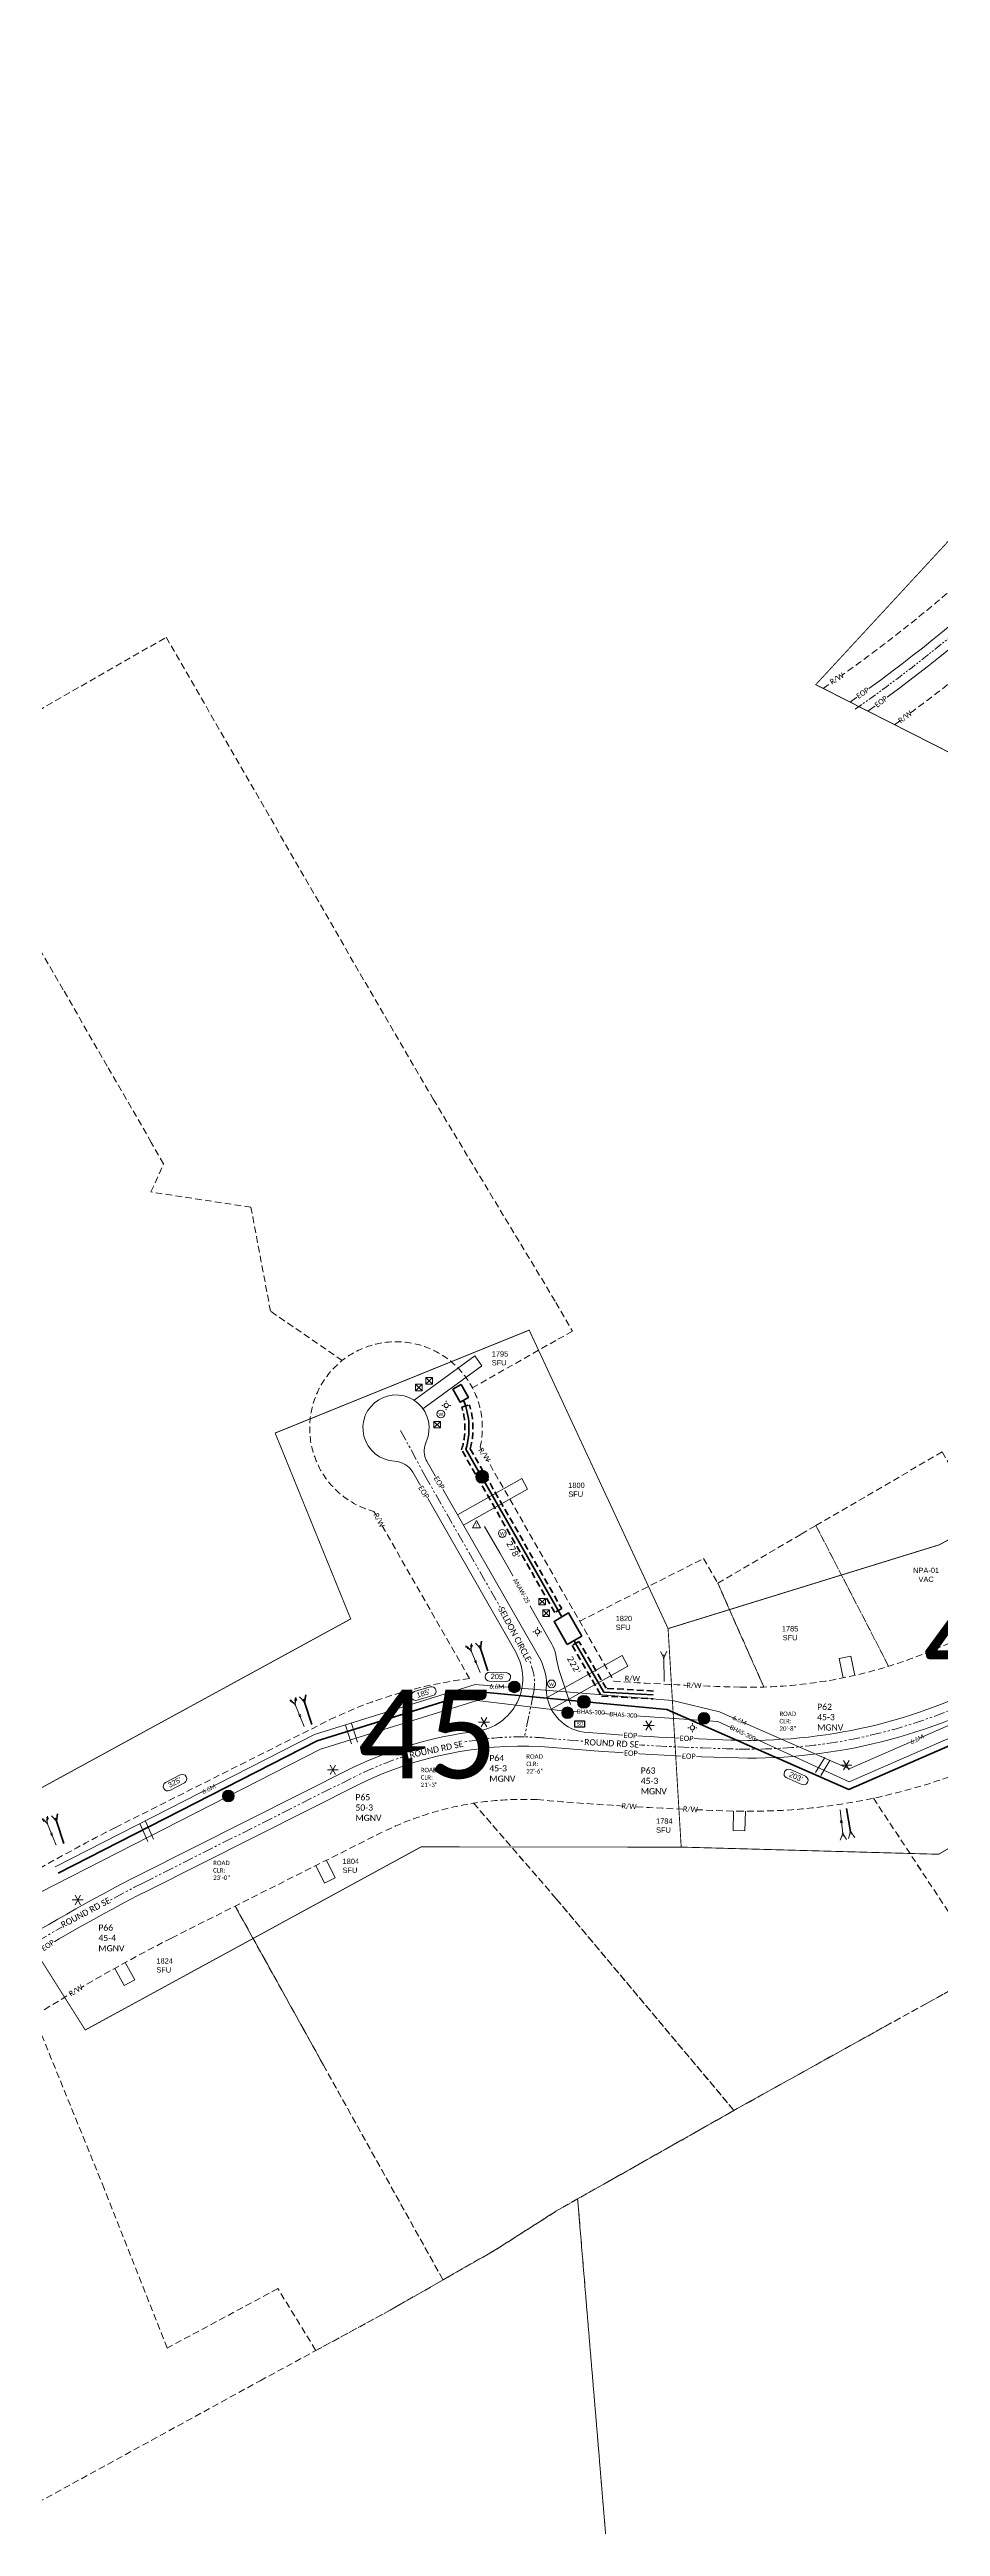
# Model space of a CAD drawing. Header units: inches. Extents: x 0 to 2372193, y 0 to 1426201.
# Drawn here: x 2364428 to 2365434, y 1421993 to 1424790 of the extents above; entities that cross this region are included whole.
import ezdxf
from ezdxf import colors
from ezdxf.entities.mleader import LeaderData, LeaderLine
from ezdxf.enums import TextEntityAlignment as Align
from ezdxf.lldxf.tags import DXFTag
from ezdxf.math import Vec2, Vec3

# ---------------------------------------------------------------- set-up
doc = ezdxf.new("R2010")
doc.units = ezdxf.units.IN
doc.header["$MEASUREMENT"] = 0
doc.linetypes.add('DASHED', pattern=[0.75, 0.5, -0.25])
doc.linetypes.add('PHANTOM2', pattern=[1.25, 0.625, -0.125, 0.125, -0.125, 0.125, -0.125])
for name, color, linetype in [('845CHH', 7, 'Continuous'), ('8645CHH', 7, 'Continuous'), ('ADDRESS', 6, 'Continuous'), ('AERIAL CABLE EX', 5, 'Continuous'), ('CableCallout', 7, 'Continuous'), ('Center Line', 1, 'PHANTOM2'), ('EOP', 6, 'Continuous'), ('EX PED', 5, 'Continuous'), ('ga_clayton', 7, 'Continuous'), ('Grouping_Boundary', 2, 'Continuous'), ('HYDRANT', 7, 'Continuous'), ('INNER DUCT', 7, 'Continuous'), ('INNERDUCT BUBBLE NUMBERS', 7, 'Continuous'), ('LINE LABELS', 7, 'Continuous'), ('Parcels', 7, 'Continuous'), ('Pedestal', 7, 'Continuous'), ('POLE INFO', 7, 'Continuous'), ('REELS BUBBLES', 87, 'Continuous'), ('Right_of_Way', 7, 'Continuous'), ('SPAN LENGTHS', 7, 'Continuous'), ('Storm_Drain_Inlet', 7, 'Continuous'), ('StormDrain', 20, 'Continuous'), ('STREET NAMES', 250, 'Continuous'), ('Water_Meter', 7, 'Continuous')]:
    doc.layers.add(name, color=color, linetype=linetype)
for name, color, linetype, lineweight in [('AnchorGuyProposed', 1, 'Continuous', 50), ('AnchorGuyRemove', 7, 'Continuous', 0), ('BURIED CABLE EX', 32, 'BUR', 30), ('CenterLine', 161, 'Continuous', 0), ('DRIVEWAYS', 250, 'Continuous', 20), ('FireHydrant', 150, 'Continuous', 0), ('INNERDUCT', 4, 'Continuous', 53), ('Level 19', 7, 'DASHED', 0), ('OVERLASH', 255, 'Continuous', 0), ('Poles', 7, 'Continuous', 0), ('PROP CABLE', 1, 'Continuous', 50), ('PROPOSED_AERIAL', 1, 'Continuous', 60), ('ROAD CLEARENCE TEXT', 7, 'Continuous', 0), ('Transformer', 92, 'Continuous', 0), ('WaterMeter', 252, 'Continuous', 0)]:
    doc.layers.add(name, color=color, linetype=linetype, lineweight=lineweight)
doc.styles.add('Annotative', font='arial.ttf')
doc.styles.add('calibri', font='calibri.ttf')
doc.styles.add('Legend', font='calibri.ttf')
doc.styles.add('PROPOSED', font='calibri.ttf')
doc.styles.get("Standard").update_dxf_attribs({"font": 'arial.ttf'})
tags = doc.linetypes.add('BUR', pattern='A,4.693196,-0.073857,["B",Standard,S=0.5,R=0,X=0,Y=-0.25],-0.553701,4.679246', length=10).pattern_tags.tags
tags[6] = DXFTag(74, 10)

# ---------------------------------------------------------------- blocks, each defined once
blk = doc.blocks.new('_Open90')
at = {"color": 0, "linetype": 'ByBlock', "lineweight": -2}
for p, q in [((0, 0), (-1, 0)), ((-0.5, 0.5), (0, 0)), ((0, 0), (-0.5, -0.5))]:
    blk.add_line(p, q, dxfattribs=at)
blk = doc.blocks.new('845CHH')
at = {"layer": '845CHH', "color": 1, "lineweight": 90}
blk.add_lwpolyline([(15.8, -10.3), (-14.2, -10.2), (-14.3, 8.8), (15.7, 8.7)], close=True, dxfattribs=at)
blk = doc.blocks.new('8645CHH')
at = {"layer": '8645CHH', "color": 1, "lineweight": 70}
blk.add_lwpolyline([(9.1, -5.9), (-7.9, -5.8), (-7.9, 4.9), (9.1, 4.9)], close=True, dxfattribs=at)
blk = doc.blocks.new('FireHydrant')
at = {"layer": 'FireHydrant'}
for points in [[(0, 1.07), (0, 1.44)], [(-1.07, 0), (-1.44, 0)], [(0, -1.07), (0, -1.44)], [(1.07, 0), (1.44, 0)]]:
    blk.add_lwpolyline(points, dxfattribs=at)
blk.add_circle((0, 0), 0.701, dxfattribs=at)
blk = doc.blocks.new('EX PED')
at = {"layer": 'EX PED', "color": 5, "lineweight": 0}
blk.add_lwpolyline([(-3.8, 3.7), (3.8, 3.7), (3.8, -3.7), (-3.8, -3.7)], close=True, dxfattribs=at)
for points in [[(-3.8, 3.7), (3.8, -3.7)], [(3.8, 3.7), (-3.8, -3.7)]]:
    blk.add_lwpolyline(points, dxfattribs=at)
blk = doc.blocks.new('StormDrainSymbol')
at = {"layer": 'StormDrain'}
blk.add_lwpolyline([(-1.36, 0.9), (1.36, 0.9), (1.36, -0.9), (-1.36, -0.9)], close=True, dxfattribs=at)
blk.add_text('SD', height=0.998, dxfattribs=at).set_placement((-0.87, -0.44))
blk = doc.blocks.new('Transformer')
at = {"layer": 'Transformer'}
blk.add_lwpolyline([(0, 1.52), (-1.31, -0.76), (1.31, -0.76)], close=True, dxfattribs=at)
blk.add_text('T', height=0.998, dxfattribs=at).set_placement((-0.35, -0.44))
blk = doc.blocks.new('WaterMeter')
at = {"layer": 'WaterMeter'}
blk.add_circle((0, 0), 1.11, dxfattribs=at)
blk.add_text('W', height=0.998, dxfattribs=at).set_placement((-0.66, -0.6))
blk = doc.blocks.new('*U310')
at = {"linetype": 'Continuous', "lineweight": 0, "true_color": 0xffffff}
h = blk.add_hatch(color=7, dxfattribs=at)
h.dxf.hatch_style = 1
h.paths.add_polyline_path([(-0.122, 0, 1), (0.122, 0, 1)])
at = {"color": 0, "linetype": 'ByBlock', "lineweight": -2}
blk.add_circle((0, 0), 0.122, dxfattribs=at)
at = {"color": 0, "linetype": 'ByBlock', "lineweight": -2, "style": 'PROPOSED'}
blk.add_attdef('CCFN', text='', height=0.0844, dxfattribs=at).set_placement((0, 0), align=Align.MIDDLE_CENTER)
at = {"color": 0, "linetype": 'ByBlock', "lineweight": -2, "flags": 104}
blk.add_attdef('CCFA', text='', height=0.0844, dxfattribs=at).set_placement((0.206, 0.09), align=Align.TOP_LEFT)
blk = doc.blocks.new('ACMAP_ANN_TEMPLATE_SPANS')
at = {"color": 0, "linetype": 'ByBlock', "lineweight": -2}
for p, q in [((-8.2, 12.5), (22.7, 12.5)), ((-8.2, -4.5), (22.7, -4.5))]:
    blk.add_line(p, q, dxfattribs=at)
for centre, start, end in [((-8.2, 4), 90, 270), ((22.7, 4), 270, 90)]:
    blk.add_arc(centre, 8.49, start, end, dxfattribs=at)
at = {"color": 18, "lineweight": 50, "true_color": 0x000000, "style": 'Annotative'}
blk.add_attdef('AERIALFOOT', text='', height=10, dxfattribs=at).set_placement((6.7, 4.7), align=Align.MIDDLE_CENTER)
blk = doc.blocks.new('POLES')
at = {"layer": 'Poles'}
for points in [[(-0.93, 1.72), (1.13, -1.84)], [(-0.93, -1.84), (1.13, 1.71)], [(-1.96, -0.06), (2.16, -0.06)]]:
    blk.add_lwpolyline(points, dxfattribs=at)
blk = doc.blocks.new('*U230')
for p, q in [((-0.97, -9.73), (0.05, -7.62)), ((0.05, -7.62), (1.11, -9.7)), ((-0.35, -8.45), (0.47, -8.45))]:
    blk.add_line(p, q)
for points in [[(0, 0), (0.05, -7.62)], [(-0.3, -3.5), (0.35, -4.12)], [(-0.29, -4.13), (0.34, -3.48)], [(-0.11, -7.46), (0.05, -7.62)], [(0.05, -7.62), (0.21, -7.46)]]:
    blk.add_lwpolyline(points)
blk = doc.blocks.new('*U231')
for p, q in [((0, 0), (0.45, -7.61)), ((0.45, -7.61), (0.29, -7.45)), ((0.6, -7.44), (0.45, -7.61))]:
    blk.add_line(p, q)
blk = doc.blocks.new('*U232')
blk.add_line((0.09, -8.46), (0.92, -8.41))
blk.add_lwpolyline([(-0.46, -9.77), (0.45, -7.61), (1.62, -9.63)])
blk = doc.blocks.new('*U277')
blk.add_line((1.19, 8.37), (0.37, 8.45))
for points in [[(1.93, 9.58), (0.71, 7.59), (-0.14, 9.76)], [(0, 0), (0.71, 7.59)], [(0.53, 7.44), (0.71, 7.59)], [(0.71, 7.59), (0.85, 7.41)]]:
    blk.add_lwpolyline(points)
blk = doc.blocks.new('*U219')
for p, q in [((-7.61, -0.32), (-9.74, 0.64)), ((-8.42, -0.76), (-8.46, 0.06)), ((-9.67, -1.44), (-7.61, -0.32)), ((0, 0), (-7.61, -0.32)), ((-7.61, -0.32), (-7.46, -0.16)), ((-7.45, -0.47), (-7.61, -0.32))]:
    blk.add_line(p, q)
blk = doc.blocks.new('*U211')
for points in [[(-7.62, -0.1), (-9.72, 0.92)], [(-8.58, 0.71), (-9.45, 0.47)], [(-8.89, 0.16), (-9.13, 1.03)], [(-8.44, -0.51), (-8.45, 0.3)], [(-7.62, -0.1), (-7.46, 0.06)], [(0, 0), (-7.62, -0.1)], [(-3.49, -0.37), (-4.13, 0.27)], [(-4.13, -0.37), (-3.49, 0.27)], [(-7.62, -0.1), (-9.71, -1.16)], [(-8.62, -0.94), (-9.5, -0.73)], [(-9.17, -1.27), (-8.95, -0.4)], [(-7.46, -0.26), (-7.62, -0.1)]]:
    blk.add_lwpolyline(points)
blk = doc.blocks.new('*U442')
at = {"linetype": 'Continuous', "lineweight": 0}
for p, q in [((-0.5, -1.69), (-0.5, 1.15)), ((0.5, -1.69), (0.5, 1.15))]:
    blk.add_line(p, q, dxfattribs=at)
blk = doc.blocks.new('*U428')
at = {"linetype": 'Continuous', "lineweight": 0}
for p, q in [((-0.33, -2.13), (-1.16, 0.93)), ((0.63, -1.87), (-0.2, 1.19))]:
    blk.add_line(p, q, dxfattribs=at)
blk = doc.blocks.new('*U429')
at = {"linetype": 'Continuous', "lineweight": 0}
for p, q in [((-0.25, -2.17), (-1.42, 0.78)), ((0.68, -1.8), (-0.5, 1.15))]:
    blk.add_line(p, q, dxfattribs=at)

msp = doc.modelspace()

# ---------------------------------------------------------------- linework, layer by layer
at = {"layer": 'BURIED CABLE EX', "lineweight": 0}
msp.add_lwpolyline([(2364919.4, 1423122.2), (2364936.5, 1423092.2), (2364941, 1423084.5), (2364995.5, 1422989.2, -0.091097), (2364999.7, 1422977.3), (2365000.5, 1422972.2), (2365003.2, 1422960.7), (2365016.6, 1422921.1)], format="xyb", dxfattribs=at)
at = {"layer": 'CableCallout', "color": 4, "lineweight": 60}
msp.add_lwpolyline([(2365109.9, 1422931.9), (2365054, 1422935), (2365021.5, 1422991.3), (2365020.9, 1422993.6)], dxfattribs=at)
at = {"layer": 'Center Line', "color": 7, "linetype": 'PHANTOM2', "lineweight": 0, "ltscale": 15}
msp.add_lwpolyline([(2365337.8, 1424044.8, 0.130605), (2365926, 1424745), (2365942.4, 1424781.2)], format="xyb", dxfattribs=at)
at = {"layer": 'CenterLine', "color": 7, "linetype": 'PHANTOM2', "lineweight": 0, "ltscale": 20}
for points in [[(2364824.6, 1423230.6), (2364851.9, 1423179.8), (2364963.3, 1422985.1), (2364964.3, 1422983.4, -0.033312), (2364969.3, 1422973, -0.048379), (2364975.4, 1422952.8), (2364975.4, 1422952.7, -0.076753), (2364974.4, 1422932.7), (2364964.6, 1422884.5)], [(2364964.6, 1422884.5, -0.019494), (2364988.1, 1422883.2, 0.014869), (2365206.3, 1422870.7, 0.132936), (2365513.3, 1422947.4), (2365849, 1423144.8, -0.003982), (2365877.4, 1423161.2, -0.004012)], [(2364375.4, 1422629.6, -0.022293), (2364534.3, 1422719.9), (2364775.3, 1422840.9, -0.084159), (2364914.3, 1422881.3, -0.041827), (2364964.6, 1422884.5, -0.041385)]]:
    msp.add_lwpolyline(points, format="xyb", dxfattribs=at)
at = {"layer": 'DRIVEWAYS', "color": 1, "lineweight": 0}
for points in [[(2364839.8, 1423264.6), (2364908.4, 1423314.6), (2364916.4, 1423303.6), (2364849.8, 1423255.1)], [(2364888.8, 1423135.4), (2364961.3, 1423176.1), (2364967.9, 1423164.3), (2364895.5, 1423123.7)], [(2364990, 1422928.9), (2365074.7, 1422976.4), (2365081.2, 1422964.5), (2364994.6, 1422916)], [(2365324.2, 1422951.2), (2365319.7, 1422973), (2365333, 1422975.7), (2365337.4, 1422954)], [(2365214, 1422800.6), (2365213.4, 1422778.3), (2365199.9, 1422778.7), (2365200.5, 1422800.8)], [(2364741, 1422745.4), (2364750.8, 1422725.3), (2364738.6, 1422719.4), (2364728.9, 1422739.3)], [(2364513.8, 1422629.8), (2364524.5, 1422610.2), (2364512.5, 1422603.8), (2364502, 1422623.2)]]:
    msp.add_lwpolyline(points, dxfattribs=at)
at = {"layer": 'EOP', "color": 6, "lineweight": 0}
for points in [[(2365332, 1424053, 0.131885), (2365920.7, 1424757.3, 0.307974), (2365914.3, 1424796.2, -0.001774), (2365834.3, 1424880.8, 0.062374), (2365417, 1425248.8), (2364859.9, 1425610.4)], [(2365722.7, 1423424.3, -0.133848), (2365799.2, 1423338.5), (2365869.9, 1423198.2, 0.423914), (2365904.2, 1423187.5, 0.003286), (2366859.9, 1423717.2, 0.476963), (2366868.9, 1423770.8), (2366640.7, 1424030, 0.024785), (2366153.4, 1424550.4, -0.003977), (2365970.8, 1424737.1, 0.523879), (2365930.2, 1424730.6, -0.1275), (2365352.2, 1424042.7, -0.122141)], [(2364367.7, 1422636.5, -0.02264), (2364529.8, 1422728.8), (2364770.8, 1422849.9, -0.082459), (2364909.8, 1422890.8, 0.536507), (2364954.6, 1422980.2), (2364838.3, 1423183.3, 0.257001), (2364817.7, 1423195.9, -3.257811), (2364853.5, 1423217.8, 0.196554), (2364852.8, 1423198.9, 0.041961), (2364854.6, 1423195.1), (2364981.3, 1422973.7, -0.130706), (2364989.3, 1422943.9, 0.404592), (2365032, 1422889.7), (2365061.5, 1422887.6, 0.009695), (2365206.6, 1422880.7, 0.13287), (2365508.3, 1422956), (2365843.9, 1423153.4, 0.39526), (2365853.6, 1423186.2), (2365850.1, 1423193.1), (2365781.4, 1423329.6, 0.133901), (2365711.8, 1423407.5)], [(2364380.7, 1422621.1, -0.022289), (2364538.9, 1422710.9), (2364779.7, 1422832, -0.12467), (2364982.7, 1422873.6, 0.014858), (2365206.1, 1422860.7, 0.133), (2365518.3, 1422938.7)]]:
    msp.add_lwpolyline(points, format="xyb", dxfattribs=at)
at = {"layer": 'Grouping_Boundary', "const_width": 1}
msp.add_lwpolyline([(2365809.4, 1424631.3), (2366137.9, 1424288), (2365736.1, 1423847.8), (2365293.3, 1424072.6)], close=True, dxfattribs=at)
at = {"layer": 'INNERDUCT'}
msp.add_lwpolyline([(2364895.7, 1423264.4, -0.172232), (2364898.3, 1423209.4), (2365006.7, 1423020.1)], format="xyb", dxfattribs=at)
msp.add_lwpolyline([(2365010.6, 1423022.3), (2365010.6, 1423022.3)], dxfattribs=at)
at = {"layer": 'Level 19', "color": 2, "lineweight": 50, "ltscale": 15}
msp.add_lwpolyline([(2364998.7, 1423024.9), (2364893.4, 1423208.8, 0.158087), (2364893.6, 1423256.9), (2364902.2, 1423259.6, -0.146026), (2364903.2, 1423209.9), (2365006.5, 1423029.4)], format="xyb", close=True, dxfattribs=at)
msp.add_lwpolyline([(2365110.2, 1422936.3), (2365056.7, 1422939.4), (2365026, 1422992.2), (2365018.2, 1422987.7), (2365051.3, 1422930.6), (2365109.7, 1422927.4), (2365109.7, 1422927.4)], dxfattribs=at)
at = {"layer": 'Parcels', "color": 255, "linetype": 'DASHED', "lineweight": 0, "ltscale": 15}
for points in [[(2364758.8, 1423309.5), (2364677.8, 1423365.1), (2364655.7, 1423482.5), (2364542.8, 1423499.8), (2364557, 1423531.5), (2364543.2, 1423555.6), (2364493.4, 1423642), (2364443.7, 1423728.2), (2364393.4, 1423815.7), (2364342.7, 1423903.7), (2364300.4, 1423977.1), (2364317.7, 1423987.1), (2364560, 1424126.1), (2364784.5, 1423736.6), (2364861.5, 1423604.6), (2365000, 1423375), (2365018.5, 1423342.7), (2365000, 1423332.2), (2364905.6, 1423278.6)], [(2365375.6, 1422964.3), (2365293.5, 1423123.1), (2365436, 1423206.3), (2365531.7, 1423039.4)], [(2365234.6, 1422940.9), (2365182.7, 1423058), (2365276.7, 1423113.3), (2365293.5, 1423123.1), (2365375.6, 1422964.3)], [(2365026.8, 1423015.1), (2365166.7, 1423086), (2365182.7, 1423058), (2365234.6, 1422940.9)], [(2365375.6, 1422964.2), (2365375.6, 1422964.3)], [(2365375.6, 1422964.3), (2365375.6, 1422964.2)], [(2365234.6, 1422940.9), (2365234.6, 1422940.8)], [(2365234.6, 1422940.8), (2365234.6, 1422940.9)], [(2365563.6, 1422895.7), (2365654.2, 1422754), (2365757.7, 1422591.4), (2365732.5, 1422555.4), (2365679.5, 1422479.4), (2365588.5, 1422677.6), (2365486.5, 1422621.3), (2365358.4, 1422815.3)], [(2364907.1, 1422809.6), (2365000, 1422702.2), (2365201, 1422462.7), (2365024.5, 1422362.9), (2365023.6, 1422362.4), (2365000, 1422348.9), (2364999, 1422348.3), (2364980.4, 1422336.4), (2364939.4, 1422310.2), (2364932.2, 1422305.6), (2364923.5, 1422300.6), (2364872.5, 1422271.5), (2364872.2, 1422272), (2364737.5, 1422513.9), (2364637.8, 1422693.5)], [(2365358.4, 1422815.3), (2365486.5, 1422621.3), (2365418.5, 1422583.6), (2365372, 1422557.9), (2365204.5, 1422464.8), (2365201, 1422462.7), (2365000, 1422702.2), (2364907.1, 1422809.6)], [(2364907.1, 1422809.6), (2364907.1, 1422809.6)], [(2364907.1, 1422809.6), (2364907.1, 1422809.6)], [(2364637.8, 1422693.5), (2364737.5, 1422513.9), (2364872.2, 1422272), (2364872.5, 1422271.5), (2364812.8, 1422237.2), (2364729, 1422191.7), (2364728.7, 1422192.2), (2364686, 1422261.6), (2364561.2, 1422194.5), (2364490, 1422374.5), (2364410.8, 1422569.2)], [(2365111.5, 1421324.1), (2365097.3, 1421489.5), (2365083.5, 1421654.9), (2365071.8, 1421794.1), (2365049.3, 1422065.9), (2365026.5, 1422338.6), (2365024.5, 1422362.9), (2365201, 1422462.7), (2365204.5, 1422464.8), (2365372, 1422557.9), (2365418.5, 1422583.6), (2365486.5, 1422621.3), (2365588.5, 1422677.6), (2365679.5, 1422479.4), (2365775, 1422273.6), (2365882.1, 1422043.4)], [(2364396.2, 1421990.4), (2364395.9, 1421997), (2364395.5, 1422005), (2364395.3, 1422007.5), (2364395.2, 1422009.1), (2364666, 1422157.5), (2364729, 1422191.7), (2364812.8, 1422237.2), (2364872.5, 1422271.5), (2364923.5, 1422300.6), (2364932.2, 1422305.6), (2364939.4, 1422310.2), (2364980.4, 1422336.4), (2364999, 1422348.3), (2365000, 1422348.9), (2365023.6, 1422362.4), (2365024.5, 1422362.9), (2365026.5, 1422338.6), (2365049.3, 1422065.9), (2365071.8, 1421794.1)]]:
    msp.add_lwpolyline(points, dxfattribs=at)
at = {"layer": 'Right_of_Way', "color": 3, "linetype": 'DASHED', "lineweight": 0, "ltscale": 15}
for points in [[(2365301.7, 1424068.4, 0.128463), (2365876.5, 1424734.4, -0.002074), (2365782.5, 1424833.7, 0.062406), (2365378.2, 1425190.5), (2364806, 1425561.9)], [(2365810.6, 1423427.5, -0.067718), (2365852.9, 1423365.4), (2365907.2, 1423257.5, 0.004526), (2366793.6, 1423750.5), (2366587.7, 1423984.2, 0.024833), (2366104.2, 1424500.6, -0.003661), (2365935.3, 1424673.1, -0.118386), (2365382.3, 1424027.4)], [(2364328.6, 1422682.8, -0.023654), (2364502.7, 1422782.3), (2364744.3, 1422903.7, -0.082692), (2364902.5, 1422950.3, -0.000151), (2364902.5, 1422950.3), (2364794.5, 1423139.1, -2.358456), (2364914.4, 1423211.5), (2365065.5, 1422947.4, 0.009677), (2365208, 1422940.7, 0.132435), (2365478.5, 1423008.1), (2365785.2, 1423188.5), (2365727.7, 1423302.7, 0.134125), (2365679.1, 1423357.2, 0.134125)], [(2364410.8, 1422569.2, -0.022537), (2364566, 1422657.4), (2364806.2, 1422778.1, -0.12352), (2364978.8, 1422813.7, 0.014789), (2365204.7, 1422800.7, 0.133355), (2365548.1, 1422886.6)]]:
    msp.add_lwpolyline(points, format="xyb", dxfattribs=at)

# ---------------------------------------------------------------- block references
at = {"layer": '845CHH', "color": 1, "lineweight": 50, "rotation": 299.7152383089683}
msp.add_blockref('845CHH', (2365013.7, 1423007.7), dxfattribs=at)
at = {"layer": '8645CHH', "color": 1, "lineweight": 50, "rotation": 119.6551256391822}
msp.add_blockref('8645CHH', (2364892.3, 1423271.6), dxfattribs=at)
at = {"layer": 'AnchorGuyProposed', "xscale": -3.499999999999999, "yscale": -3.499999999999999, "zscale": -3.499999999999999}
for name, p, rotation in [('*U219', (2364923, 1422959), 105.5391335085258), ('*U219', (2364724.5, 1422898.4), 105.5391335085258), ('*U231', (2365328.2, 1422803.7), 185.9076021588355), ('*U219', (2364444.3, 1422764.2), 105.5391335085258)]:
    msp.add_blockref(name, p, dxfattribs=dict(at, rotation=rotation))
at = {"layer": 'AnchorGuyRemove'}
for name, p, xscale, yscale, zscale, rotation in [('*U211', (2364914.4, 1422957.1), -3.5, -3.5, -3.5, 111.7073577692979), ('*U277', (2365122, 1422947.2), -3.499999999999999, -3.499999999999999, -3.499999999999999, 185.9076021588355), ('*U211', (2364715.9, 1422896.4), -3.5, -3.5, -3.5, 111.7073577692979), ('*U211', (2364435.7, 1422762.3), -3.5, -3.5, -3.5, 111.7073577692979), ('*U230', (2365320.8, 1422802.1), -3.499999999999999, -3.499999999999999, -3.499999999999999, 185.9076021588355), ('*U232', (2365328.2, 1422804), -3.499999999999999, -3.499999999999999, -3.499999999999999, 185.9076021588355)]:
    msp.add_blockref(name, p, dxfattribs=dict(at, xscale=xscale, yscale=yscale, zscale=zscale, rotation=rotation))
at = {"layer": 'ga_clayton', "xscale": 3, "yscale": 3, "zscale": 3}
for p in [(2364918.5, 1422901.3), (2365104.4, 1422897.6), (2364747.8, 1422847.5), (2365327.5, 1422852.8), (2364459.9, 1422700.6)]:
    msp.add_blockref('POLES', p, dxfattribs=at)
at = {"layer": 'HYDRANT', "lineweight": 35, "xscale": 3.5, "yscale": 3.5, "zscale": 3.5}
for p in [(2364876.2, 1423258.8), (2364979, 1423003.3), (2365154, 1422894.8)]:
    msp.add_blockref('FireHydrant', p, dxfattribs=at)
at = {"layer": 'INNERDUCT BUBBLE NUMBERS', "color": 250, "lineweight": 0, "xscale": 60, "yscale": 60, "zscale": 60}
msp.add_blockref('*U310', (2364916.7, 1423178.3), dxfattribs=at).add_auto_attribs({'CCFN': '81'})
at = {"layer": 'OVERLASH', "xscale": 6.997610170159891, "yscale": 6.997610170159891, "zscale": 6.997610170159891}
for name, p, rotation in [('*U428', (2364770.9, 1422891.5), 2.076851699714946), ('*U442', (2365302.2, 1422852.7), 328.5539773942554), ('*U429', (2364540.5, 1422781.6), 2.076851699714946)]:
    msp.add_blockref(name, p, dxfattribs=dict(at, rotation=rotation))
at = {"layer": 'Pedestal', "lineweight": 35}
for p in [(2364845.1, 1423279), (2364857, 1423286.5), (2364865.9, 1423237), (2364984.4, 1423037.2), (2364988.9, 1423024.2)]:
    msp.add_blockref('EX PED', p, dxfattribs=at)
at = {"layer": 'SPAN LENGTHS', "lineweight": 0}
ref = msp.add_blockref('ACMAP_ANN_TEMPLATE_SPANS', (2364930.1, 1422949.9), dxfattribs=dict(at, xscale=0.6, yscale=0.6, zscale=0.6, rotation=358.7487582171178))
ref.add_attrib('AERIALFOOT', "205'", dxfattribs={"layer": 'PROP CABLE', "height": 6, "rotation": 358.7488, "style": 'Annotative'}).set_placement((2364934.1, 1422952.7), align=Align.MIDDLE_CENTER)
ref = msp.add_blockref('ACMAP_ANN_TEMPLATE_SPANS', (2364847.2, 1422929.9), dxfattribs=dict(at, xscale=0.6000000000000001, yscale=0.6000000000000001, zscale=0.6000000000000001, rotation=16.44711949971461))
ref.add_attrib('AERIALFOOT', "185'", dxfattribs={"layer": 'PROP CABLE', "height": 6, "rotation": 16.4471, "style": 'Annotative'}).set_placement((2364850.2, 1422933.7), align=Align.MIDDLE_CENTER)
ref = msp.add_blockref('ACMAP_ANN_TEMPLATE_SPANS', (2364567.2, 1422828.8), dxfattribs=dict(at, xscale=0.6000000000000001, yscale=0.6000000000000001, zscale=0.6000000000000001, rotation=27.58143228596501))
ref.add_attrib('AERIALFOOT', "325'", dxfattribs={"layer": 'PROP CABLE', "height": 6, "rotation": 27.5814, "style": 'Annotative'}).set_placement((2364569.5, 1422833.2), align=Align.MIDDLE_CENTER)
ref = msp.add_blockref('ACMAP_ANN_TEMPLATE_SPANS', (2365266.1, 1422838.7), dxfattribs=dict(at, xscale=0.6000000000000001, yscale=0.6000000000000001, zscale=0.6000000000000001, rotation=336.0102143812975))
ref.add_attrib('AERIALFOOT', "203'", dxfattribs={"layer": 'PROP CABLE', "height": 6, "rotation": 336.0102, "style": 'Annotative'}).set_placement((2365270.9, 1422839.6), align=Align.MIDDLE_CENTER)
at = {"layer": 'Storm_Drain_Inlet', "lineweight": 35, "xscale": 4, "yscale": 4, "zscale": 4}
msp.add_blockref('StormDrainSymbol', (2365026.7, 1422899.2), dxfattribs=at)
at = {"layer": 'Transformer', "lineweight": 35, "xscale": 3.5, "yscale": 3.5, "zscale": 3.5}
msp.add_blockref('Transformer', (2364910.4, 1423123.4), dxfattribs=at)
at = {"layer": 'Water_Meter', "color": 5, "lineweight": 35, "xscale": 4, "yscale": 4}
for p in [(2364870, 1423249.1, 5), (2364939.5, 1423114.3, 5), (2364995, 1422944.3, 5)]:
    msp.add_blockref('WaterMeter', p, dxfattribs=at)

# ---------------------------------------------------------------- texts
at = {"layer": 'ADDRESS', "color": 1, "lineweight": 35, "char_height": 6, "attachment_point": 1}
for s, insert in [('1795\\PSFU', (2364927.5, 1423320)), ('1800\\PSFU', (2365013.9, 1423171.6)), ('\\pxqc;NPA-01\\PVAC', (2365403.2, 1423075.5)), ('1820\\PSFU', (2365067.4, 1423021.2)), ('\\pxqc;1785\\PSFU', (2365255, 1423009.6)), ('1784\\PSFU', (2365113, 1422792.4)), ('1804\\PSFU', (2364759.1, 1422747)), ('1824\\PSFU', (2364548.9, 1422634.5))]:
    msp.add_mtext(s, dxfattribs=dict(at, insert=insert))
at = {"layer": 'Grouping_Boundary', "style": 'PROPOSED'}
for s, p in [('44', (2365414.1, 1422946)), ('45', (2364776, 1422837.7))]:
    msp.add_text(s, height=100, dxfattribs=at).set_placement(p)
at = {"layer": 'INNER DUCT', "char_height": 7, "width": 12.108, "attachment_point": 5, "rotation": 299.2093, "style": 'Legend'}
for s, insert in [("\\pxqc;{\\fVerdana|b0|i0|c0|p34;278'}", (2364951.6, 1423095.6)), ("\\pxqc;{\\fVerdana|b0|i0|c0|p34;222'}", (2365020.3, 1422965.6))]:
    msp.add_mtext(s, dxfattribs=dict(at, insert=insert))
at = {"layer": 'POLE INFO', "char_height": 7, "width": 0.296, "attachment_point": 1, "style": 'calibri'}
for s, insert in [('P62\\P45-3\\PMGNV', (2365294.9, 1422922)), ('P64\\P45-3\\PMGNV', (2364924.8, 1422864.2)), ('P63\\P45-3\\PMGNV', (2365095.7, 1422850)), ('P65\\P50-3\\PMGNV', (2364773.6, 1422819.9)), ('P66\\P45-4\\PMGNV', (2364483.4, 1422672.7))]:
    msp.add_mtext(s, dxfattribs=dict(at, insert=insert))
at = {"layer": 'ROAD CLEARENCE TEXT', "lineweight": 50, "char_height": 5, "attachment_point": 1, "style": 'PROPOSED'}
for s, insert in [('ROAD CLR:\\P20\'-8"', (2365252.3, 1422913.1)), ('ROAD CLR:\\P22\'-6"', (2364966.5, 1422864.9)), ('ROAD CLR:\\P21\'-3"', (2364847.3, 1422849.6)), ('ROAD CLR:\\P23\'-0"', (2364613, 1422744.7))]:
    msp.add_mtext_dynamic_manual_height_columns(s, width=26.234, gutter_width=50, heights=[0], dxfattribs=dict(at, insert=insert))

# ---------------------------------------------------------------- leaders
at = {"layer": 'ga_clayton'}
ml = msp.add_multileader_mtext('Standard', dxfattribs=at)
ml.set_content('\\pxt10;NOTE: 749-772 UNITS COUNTS FOR\\P\\ptz;ENERGIZED EXISTING FBT FOR \\PADDRESS 748 (51995432)', color=256)
ml.set_leader_properties(color=256, linetype='ByLayer', lineweight=30)
ml.set_arrow_properties(name='OPEN90')
ml.build(insert=Vec2(0, 0))
ml.multileader.update_dxf_attribs({"leader_type": 2, "dogleg_length": 0.36, "arrow_head_size": 22.6, "scale": 5})
ctx = ml.context
ctx.base_point, ctx.scale, ctx.char_height, ctx.arrow_head_size, ctx.landing_gap_size, ctx.plane_origin = Vec3(2370638.2, 1425758.3), 5, 5.278, 22.6, 0.203, Vec3(2370622, 1425682.5)
notes = []
notes.append((ctx, [(0, (0, 0, 0), (0, 0), (1, 0), 1, [])]))
ctx.mtext.insert, ctx.mtext.width, ctx.mtext.defined_height, ctx.mtext.flow_direction = Vec3(2370638.4, 1425760.9), 154.065, 53.2, 5
ml = msp.add_multileader_mtext('Standard', dxfattribs=at)
ml.set_content('\\pxt10;NOTE: 773-778 UNITS COUNTS FOR\\P\\ptz;ENERGIZED EXISTING FBT FOR \\PADDRESS 788 (51991809)', color=256)
ml.set_leader_properties(color=256, linetype='ByLayer', lineweight=30)
ml.set_arrow_properties(name='OPEN90')
ml.build(insert=Vec2(0, 0))
ml.multileader.update_dxf_attribs({"leader_type": 2, "dogleg_length": 0.36, "arrow_head_size": 22.6, "scale": 5})
ctx = ml.context
ctx.base_point, ctx.scale, ctx.char_height, ctx.arrow_head_size, ctx.landing_gap_size, ctx.plane_origin = Vec3(2370772.5, 1425436.3), 5, 5.278, 22.6, 0.203, Vec3(2370756.3, 1425360.5)
notes.append((ctx, [(0, (0, 0, 0), (0, 0), (1, 0), 1, [])]))
ctx.mtext.insert, ctx.mtext.width, ctx.mtext.defined_height, ctx.mtext.flow_direction = Vec3(2370772.7, 1425438.9), 154.065, 53.2, 5
for ctx, leaders in notes:
    for number, flags, end, landing, length, lines in leaders:
        leader = LeaderData()
        leader.index, (leader.has_last_leader_line, leader.has_dogleg_vector, leader.attachment_direction) = number, flags
        leader.last_leader_point, leader.dogleg_vector, leader.dogleg_length = Vec3(end), Vec3(landing), length
        for number, points, colour, breaks in lines:
            line = LeaderLine()
            line.index, line.vertices, line.color, line.breaks = number, Vec3.list(points), colors.encode_raw_color(colour), breaks
            leader.lines.append(line)
        ctx.leaders.append(leader)

# ---------------------------------------------------------------- next in the draw order: texts
at = {"layer": 'BURIED CABLE EX', "ltscale": 12, "insert": (2364961.1, 1423049.3), "char_height": 5, "width": 37.55, "attachment_point": 5, "rotation": 299.7812, "line_spacing_factor": 0.6, "style": 'Legend', "bg_fill": 3, "box_fill_scale": 1.1, "bg_fill_color": 256, "bg_fill_transparency": 0}
msp.add_mtext('ANAW-25', dxfattribs=at)
at = {"layer": 'LINE LABELS', "char_height": 6, "width": 11.311, "attachment_point": 5, "style": 'Legend', "bg_fill": 3, "box_fill_scale": 1.1, "bg_fill_color": 256, "bg_fill_transparency": 0}
for insert, rotation in [((2365317.3, 1424079.3), 31.6308), ((2365394.2, 1424036.1), 37.2101)]:
    msp.add_mtext('\\pxqc;R/W', dxfattribs=dict(at, insert=insert, rotation=rotation))

# ---------------------------------------------------------------- next in the draw order: linework, layer by layer
at = {"layer": 'AERIAL CABLE EX', "lineweight": 0}
msp.add_lwpolyline([(2364381.9, 1422690.8), (2364734.2, 1422870.7), (2364911.1, 1422925.7), (2365007.6, 1422914.1), (2365182.6, 1422901.9), (2365330.9, 1422833.9), (2365648.5, 1422972.2), (2365906, 1423123.4)], dxfattribs=at).dxf.unprotected_set("ltscale", 0)
msp.add_lwpolyline([(2364434.5, 1422737.8), (2364727.4, 1422887.3), (2364908.8, 1422943.7), (2365131.5, 1422925.6), (2365184.8, 1422912.7), (2365215.9, 1422898.9), (2365331.1, 1422848.6), (2365647.6, 1422986.5), (2365828.8, 1423092.9), (2365861.7, 1423112.1)], dxfattribs=at)
at = {"layer": 'PROPOSED_AERIAL', "color": 5, "lineweight": 50}
msp.add_lwpolyline([(2364438.1, 1422730.7), (2364730.4, 1422880), (2364909.8, 1422935.8), (2365125, 1422915.5), (2365330.8, 1422825.2), (2365652.1, 1422965.2), (2365910.3, 1423116.8)], dxfattribs=at)

# ---------------------------------------------------------------- next in the draw order: texts
at = {"layer": 'LINE LABELS', "insert": (2365346.4, 1424063.2), "char_height": 6, "width": 15.519, "attachment_point": 5, "rotation": 34.4245, "style": 'Legend', "bg_fill": 3, "box_fill_scale": 1.1, "bg_fill_color": 256, "bg_fill_transparency": 0}
msp.add_mtext('\\pxqc;EOP', dxfattribs=at)

# ---------------------------------------------------------------- next in the draw order: texts
at = {"layer": 'AERIAL CABLE EX', "char_height": 5, "width": 26.946, "attachment_point": 5, "style": 'Legend', "bg_fill": 3, "box_fill_scale": 1.1, "bg_fill_color": 256, "bg_fill_transparency": 0}
for insert, rotation in [((2365076, 1422909.4), 356.4693), ((2365210.9, 1422889), 333.933)]:
    msp.add_mtext('\\pxqc;BHAS-300', dxfattribs=dict(at, insert=insert, rotation=rotation))
at = {"layer": 'LINE LABELS', "insert": (2365367.1, 1424053.4), "char_height": 6, "width": 15.519, "attachment_point": 5, "rotation": 37.333, "style": 'Legend', "bg_fill": 3, "box_fill_scale": 1.1, "bg_fill_color": 256, "bg_fill_transparency": 0}
msp.add_mtext('\\pxqc;EOP', dxfattribs=at)

# ---------------------------------------------------------------- next in the draw order: linework, layer by layer
at = {"layer": 'Grouping_Boundary', "const_width": 1}
msp.add_lwpolyline([(2365656.9, 1423224.2), (2365810.8, 1422978.6), (2365432.2, 1422752), (2365141.4, 1422760.1), (2365126.6, 1423006.8), (2365433, 1423101.5)], close=True, dxfattribs=at)

# ---------------------------------------------------------------- next in the draw order: texts
at = {"layer": 'AERIAL CABLE EX', "insert": (2365039.4, 1422912.6), "char_height": 5, "width": 26.946, "attachment_point": 5, "rotation": 357.5681, "style": 'Legend', "bg_fill": 3, "box_fill_scale": 1.1, "bg_fill_color": 256, "bg_fill_transparency": 0}
msp.add_mtext('\\pxqc;BHAS-300', dxfattribs=at)

# ---------------------------------------------------------------- next in the draw order: linework, layer by layer
at = {"layer": 'Grouping_Boundary', "const_width": 1}
msp.add_lwpolyline([(2365126.6, 1423006.8), (2365141.4, 1422760.1), (2364847.7, 1422760.3), (2364468.6, 1422553.6), (2364327.5, 1422777), (2364768.3, 1423017.7), (2364683, 1423227.6), (2364969.8, 1423343.8)], close=True, dxfattribs=at)

# ---------------------------------------------------------------- next in the draw order: block references
at = {"layer": 'REELS BUBBLES', "color": 250, "lineweight": 0}
for p, xscale, yscale, zscale, values in [((2365013.1, 1422911.8), 54.17900581686615, 54.17900581686615, 54.17900581686615, {'CCFN': '83'}), ((2365031.5, 1422924.1), 60, 60, 60, {'CCFN': '18'})]:
    msp.add_blockref('*U310', p, dxfattribs=dict(at, xscale=xscale, yscale=yscale, zscale=zscale)).add_auto_attribs(values)

# ---------------------------------------------------------------- next in the draw order: texts
at = {"color": 7, "char_height": 5, "attachment_point": 5, "style": 'Legend', "bg_fill": 3, "box_fill_scale": 1, "bg_fill_color": 256, "bg_fill_transparency": 0}
for insert, rotation in [((2365207.3, 1422903.2), 335.5344), ((2365407.6, 1422881.9), 26.5426)]:
    msp.add_mtext_dynamic_manual_height_columns('6.6M', width=6.069, gutter_width=1, heights=[6.67], dxfattribs=dict(at, insert=insert, rotation=rotation))

# ---------------------------------------------------------------- next in the draw order: texts
for insert, rotation in [((2364933.2, 1422941.4), 358.7038), ((2364608.2, 1422825.6), 26.5426)]:
    msp.add_mtext_dynamic_manual_height_columns('6.6M', width=6.069, gutter_width=1, heights=[6.67], dxfattribs=dict(at, insert=insert, rotation=rotation))
at = {"layer": 'LINE LABELS', "char_height": 6, "attachment_point": 5, "style": 'Legend', "bg_fill": 3, "box_fill_scale": 1.1, "bg_fill_color": 256, "bg_fill_transparency": 0}
for s, insert, width, rotation in [('\\pxqc;R/W', (2364919.3, 1423202.9), 11.311, 305.6624), ('\\pxqc;EOP', (2364868.2, 1423171.4), 15.519, 301.0973), ('\\pxqc;R/W', (2364800.2, 1423129.1), 11.311, 297.4168), ('\\pxqc;R/W', (2365086.3, 1422950.3), 11.311, 359.0048), ('\\pxqc;R/W', (2365155.8, 1422942.5), 11.311, 359.0048), ('\\pxqc;EOP', (2365147.5, 1422882.8), 15.519, 358.0581), ('\\pxqc;R/W', (2365082.6, 1422806.1), 11.311, 357.0161), ('\\pxqc;R/W', (2365151.8, 1422802.6), 11.311, 357.0161), ('\\pxqc;R/W', (2364458.1, 1422598), 11.311, 32.0395)]:
    msp.add_mtext(s, dxfattribs=dict(at, insert=insert, width=width, rotation=rotation))
at = {"layer": 'STREET NAMES', "color": 6, "char_height": 7, "attachment_point": 5, "style": 'Legend', "bg_fill": 3, "box_fill_scale": 1, "bg_fill_color": 256, "bg_fill_transparency": 0}
for s, width, insert, rotation in [('{\\C7;SELDON CIRCLE}', 68.821, (2364953.6, 1423000.5), 298.0701), ('{\\C7;ROUND RD SE}', 65.333, (2364864.9, 1422870.4), 12.2696), ('{\\C7;ROUND RD SE}', 61.966, (2365062.8, 1422877.3), 357.2933), ('{\\C7;ROUND RD SE}', 61.966, (2364469.1, 1422686.2), 28.0718)]:
    msp.add_mtext_dynamic_manual_height_columns(s, width=width, gutter_width=33.6, heights=[0], dxfattribs=dict(at, insert=insert, rotation=rotation))

# ---------------------------------------------------------------- next in the draw order: block references
at = {"layer": 'REELS BUBBLES', "color": 250, "lineweight": 0, "xscale": 54.17900581686615, "yscale": 54.17900581686615, "zscale": 54.17900581686615}
for p, values in [((2364953, 1422941), {'CCFN': '93'}), ((2365167.1, 1422905.5), {'CCFN': '83'}), ((2364630.1, 1422817.8), {'CCFN': '83'})]:
    msp.add_blockref('*U310', p, dxfattribs=at).add_auto_attribs(values)

# ---------------------------------------------------------------- next in the draw order: texts
at = {"layer": 'LINE LABELS', "char_height": 6, "width": 15.519, "attachment_point": 5, "style": 'Legend', "bg_fill": 3, "box_fill_scale": 1.1, "bg_fill_color": 256, "bg_fill_transparency": 0}
for insert, rotation in [((2364850.9, 1423160.8), 301.4239), ((2365084, 1422886.1), 358.8941), ((2365150, 1422862.7), 359.7915), ((2364426.5, 1422649.1), 33.9174)]:
    msp.add_mtext('\\pxqc;EOP', dxfattribs=dict(at, insert=insert, rotation=rotation))

# ---------------------------------------------------------------- next in the draw order: texts
at = {"layer": 'LINE LABELS', "insert": (2365084.6, 1422866.1), "char_height": 6, "width": 15.519, "attachment_point": 5, "rotation": 358.8941, "style": 'Legend', "bg_fill": 3, "box_fill_scale": 1.1, "bg_fill_color": 256, "bg_fill_transparency": 0}
msp.add_mtext('\\pxqc;EOP', dxfattribs=at)

doc.saveas('drawing.dxf')
